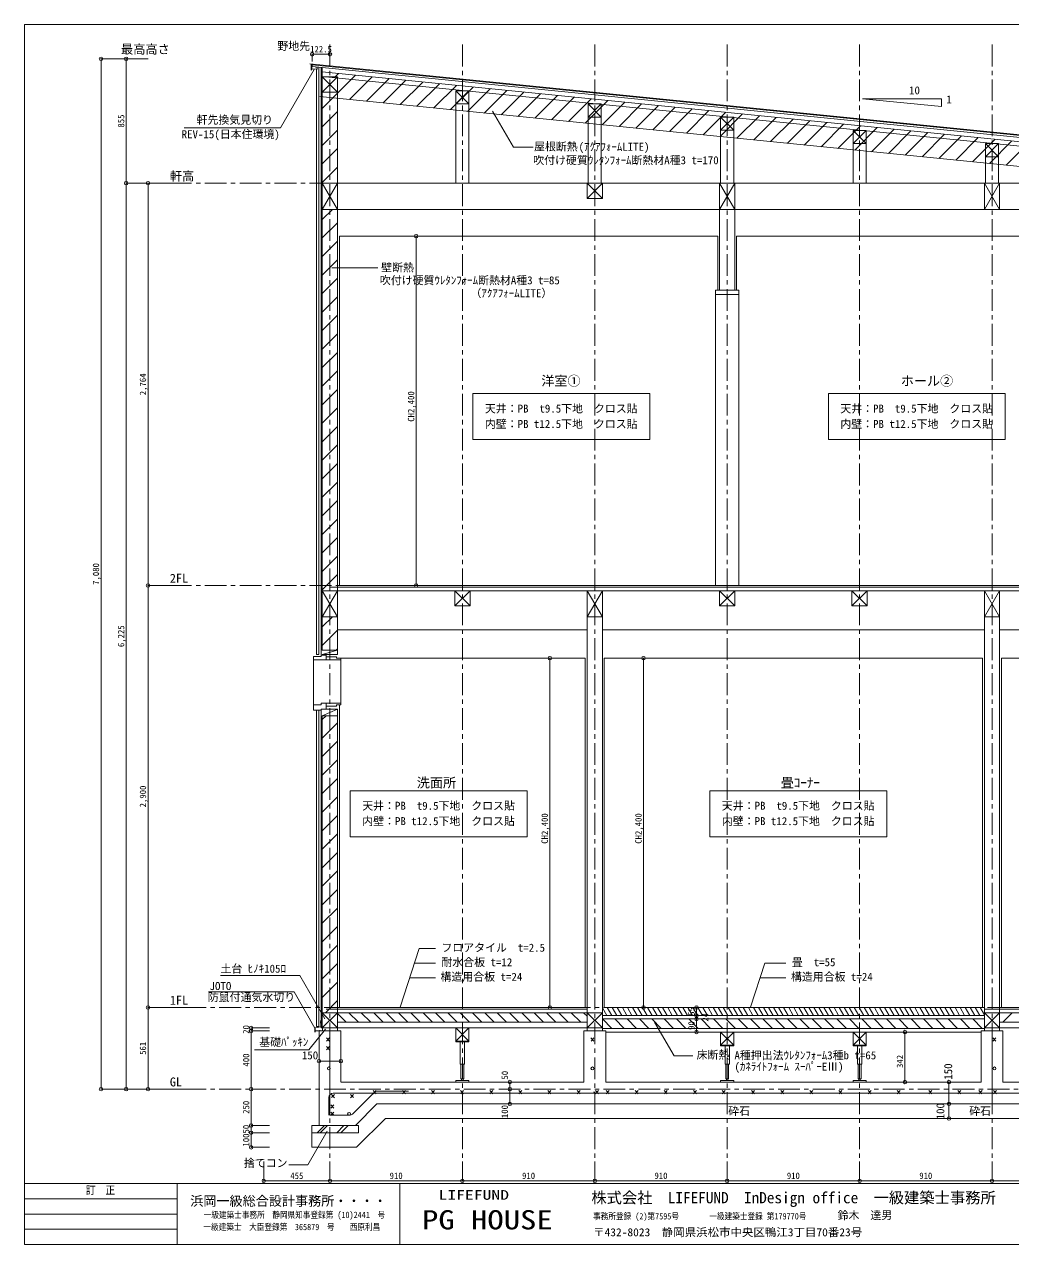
# Model space of a CAD drawing. Units: millimetres at full size, sheet at 1:30. Extents: x -5964 to 8248, y -4194 to 2001238.
# Drawn here: x -5964 to 834, y -4194 to 4191 of the extents above; entities that cross this region are included whole.
import ezdxf
from ezdxf.enums import TextEntityAlignment as Align

# ---------------------------------------------------------------- set-up
doc = ezdxf.new("R2010")
doc.units = ezdxf.units.MM
doc.header["$LTSCALE"] = 30
doc.header["$PDMODE"] = 32
doc.header["$PDSIZE"] = 24
doc.linetypes.add('CHAIN1', pattern=[8, 5, -1, 1, -1])
doc.linetypes.add('LONG_DASHED1', pattern=[7, 6, -1])
for name, color, linetype, lineweight in [('5-1_通り芯・通り番号', 1, 'Continuous', 9), ('5-2_梁・土台断面【黄', 3, 'Continuous', 20), ('5-3_仕上線【黄】', 4, 'Continuous', 5), ('5-4_下地【水色】', 4, 'Continuous', 5), ('5-5_サッシ・室内建具', 4, 'Continuous', 5), ('5-A_文字', 7, 'Continuous', 13), ('5-F_寸法', 7, 'Continuous', 13), ('F-F_図面枠（共通）', 7, 'Continuous', 13)]:
    doc.layers.add(name, color=color, linetype=linetype, lineweight=lineweight)
doc.layers.add('F-A', color=7, linetype='Continuous')
doc.styles.add('ＭＳ ゴシック', font='')
doc.styles.get('ＭＳ ゴシック').set_extended_font_data('MS Gothic')

msp = doc.modelspace()

# ---------------------------------------------------------------- linework, layer by layer
at = {"layer": '5-1_通り芯・通り番号', "linetype": 'CHAIN1'}
for p, q in [((-3863.99, 4052.31), (-3863.99, -3623.1)), ((-2953.99, 4052.31), (-2953.99, -3623.1)), ((-2043.99, 4052.31), (-2043.99, -3623.1)), ((-1133.99, 4052.31), (-1133.99, -3623.1)), ((-223.99, 4052.31), (-223.99, -3623.1)), ((686.01, 4052.31), (686.01, -3623.1)), ((-4964.42, 3099.21), (5289.04, 3099.21)), ((-4964.42, 335.21), (4575.28, 335.21)), ((-4864.42, -2564.79), (4575.28, -2564.79)), ((-4864.42, -3125.79), (5695.58, -3125.79))]:
    msp.add_line(p, q, dxfattribs=at)
at = {"layer": '5-1_通り芯・通り番号'}
for p, q in [((-3925.49, -139.79), (-3925.49, 3894.91)), ((-3916.49, -109.79), (-3916.49, 3894.01)), ((-3844.52, 3685.81), (-3689.21, 3841.13)), ((-3827.41, 3830.21), (-3804.91, 3852.7)), ((-3728.81, 3674.24), (-3573.5, 3829.56)), ((-3613.1, 3662.67), (-3457.79, 3817.99)), ((-3497.4, 3651.1), (-3342.08, 3806.42)), ((-3381.69, 3639.53), (-3226.37, 3794.84)), ((-3265.98, 3627.96), (-3110.66, 3783.27)), ((2453.51, 3056.01), (-3933.41, 3694.7)), ((-3811.49, 3725.21), (-3811.49, 3099.21)), ((-3150.27, 3616.39), (-2994.95, 3771.7)), ((-3034.56, 3604.82), (-2879.25, 3760.13)), ((-2918.85, 3593.24), (-2763.54, 3748.56)), ((-2803.15, 3581.67), (-2647.83, 3736.99)), ((-2687.44, 3570.1), (-2532.12, 3725.42)), ((-2571.73, 3558.53), (-2416.41, 3713.85)), ((-2456.02, 3546.96), (-2300.7, 3702.28)), ((-2340.31, 3535.39), (-2185, 3690.71)), ((-3916.49, 3613.84), (-3844.52, 3685.81)), ((-2998.99, 3645.21), (-2998.99, 3099.21)), ((-2908.99, 3645.21), (-2908.99, 3099.21)), ((-2224.6, 3523.82), (-2069.29, 3679.14)), ((-2108.9, 3512.25), (-1953.58, 3667.57)), ((-1993.19, 3500.68), (-1837.87, 3655.99)), ((-1877.48, 3489.11), (-1722.16, 3644.42)), ((-1761.77, 3477.54), (-1606.45, 3632.85)), ((-1646.06, 3465.97), (-1490.75, 3621.28)), ((-1530.35, 3454.39), (-1375.04, 3609.71)), ((-3916.49, 3486.56), (-3811.49, 3591.56)), ((-2088.99, 3554.21), (-2088.99, 3099.21)), ((-1998.99, 3554.21), (-1998.99, 3099.21)), ((-1414.65, 3442.82), (-1259.33, 3598.14)), ((-1298.94, 3431.25), (-1143.62, 3586.57)), ((-1183.23, 3419.68), (-1027.91, 3575)), ((-1067.52, 3408.11), (-912.2, 3563.43)), ((-951.81, 3396.54), (-796.5, 3551.86)), ((-836.1, 3384.97), (-680.79, 3540.29)), ((-720.4, 3373.4), (-565.08, 3528.72)), ((-3916.49, 3359.28), (-3811.49, 3464.28)), ((-1178.99, 3463.21), (-1178.99, 3099.21)), ((-1088.99, 3463.21), (-1088.99, 3099.21)), ((-604.69, 3361.83), (-449.37, 3517.14)), ((-488.98, 3350.26), (-333.66, 3505.57)), ((-373.27, 3338.69), (-217.95, 3494)), ((-257.56, 3327.12), (-102.25, 3482.43)), ((-141.85, 3315.54), (13.46, 3470.86)), ((-26.14, 3303.97), (129.17, 3459.29)), ((89.56, 3292.4), (244.88, 3447.72)), ((-268.99, 3372.21), (-268.99, 3099.21)), ((-178.99, 3372.21), (-178.99, 3099.21)), ((205.27, 3280.83), (360.59, 3436.15)), ((320.98, 3269.26), (476.3, 3424.58)), ((436.69, 3257.69), (592, 3413.01)), ((552.4, 3246.12), (707.71, 3401.44)), ((668.11, 3234.55), (823.42, 3389.87)), ((783.81, 3222.98), (939.13, 3378.29)), ((-3916.49, 3232), (-3811.49, 3337)), ((641.01, 3281.21), (641.01, 3099.21)), ((731.01, 3281.21), (731.01, 3099.21)), ((-3916.49, 3104.72), (-3811.49, 3209.72)), ((-3811.49, 3099.21), (3363.51, 3099.21)), ((-3916.49, 2850.17), (-3847.45, 2919.21)), ((-3811.49, 2919.21), (2453.51, 2919.21)), ((-1186.49, 2919.21), (-1186.49, 2365.21)), ((-1081.49, 2919.21), (-1081.49, 2365.21)), ((-3916.49, 2722.89), (-3811.49, 2827.89)), ((-3916.49, 2595.61), (-3811.49, 2700.61)), ((-3916.49, 2468.33), (-3811.49, 2573.33)), ((-3916.49, 2341.05), (-3811.49, 2446.05)), ((-3916.49, 2213.77), (-3811.49, 2318.77)), ((-1213.99, 2335.21), (-1213.99, 335.21)), ((-1053.99, 2335.21), (-1053.99, 335.21)), ((-3916.49, 2086.49), (-3811.49, 2191.49)), ((-3916.49, 1959.21), (-3811.49, 2064.21)), ((-3916.49, 1831.93), (-3811.49, 1936.93)), ((-3916.49, 1704.65), (-3811.49, 1809.65)), ((-3916.49, 1577.37), (-3811.49, 1682.37)), ((-3916.49, 1450.09), (-3811.49, 1555.09)), ((-3916.49, 1322.81), (-3811.49, 1427.81)), ((-3916.49, 1195.54), (-3811.49, 1300.54)), ((-3916.49, 1068.26), (-3811.49, 1173.26)), ((-3916.49, 940.98), (-3811.49, 1045.98)), ((-3916.49, 813.7), (-3811.49, 918.7)), ((-3916.49, 686.42), (-3811.49, 791.42)), ((-3916.49, 559.14), (-3811.49, 664.14)), ((-3916.49, 431.86), (-3811.49, 536.86)), ((-3916.49, 304.58), (-3811.49, 409.58)), ((-3811.49, 299.21), (3363.51, 299.21)), ((-3916.49, 50.02), (-3847.31, 119.21)), ((-3916.49, -77.26), (-3811.49, 27.74)), ((-3811.49, 29.21), (-2096.49, 29.21)), ((-1991.49, 29.21), (633.51, 29.21)), ((738.51, 29.21), (3363.51, 29.21)), ((-3821.75, -109.79), (-3811.49, -99.54)), ((-3925.49, -2705.79), (-3925.49, -514.79)), ((-3916.49, -2600.79), (-3916.49, -559.79)), ((-3916.49, -586.37), (-3889.91, -559.79)), ((-3916.49, -713.65), (-3811.49, -608.65)), ((-3916.49, -840.93), (-3811.49, -735.93)), ((-3916.49, -968.21), (-3811.49, -863.21)), ((-3916.49, -1095.49), (-3811.49, -990.49)), ((-3916.49, -1222.77), (-3811.49, -1117.77)), ((-3916.49, -1350.05), (-3811.49, -1245.05)), ((-3916.49, -1477.33), (-3811.49, -1372.33)), ((-3916.49, -1604.61), (-3811.49, -1499.61)), ((-3916.49, -1731.89), (-3811.49, -1626.89)), ((-3916.49, -1859.17), (-3811.49, -1754.17)), ((-3916.49, -1986.45), (-3811.49, -1881.45)), ((-3916.49, -2113.72), (-3811.49, -2008.72)), ((-3916.49, -2241), (-3811.49, -2136)), ((-3916.49, -2368.28), (-3811.49, -2263.28)), ((-3916.49, -2495.56), (-3811.49, -2390.56)), ((-3894.44, -2600.79), (-3811.49, -2517.84))]:
    msp.add_line(p, q, dxfattribs=at)
at = {"layer": '5-1_通り芯・通り番号', "color": 4, "lineweight": 5}
for p, q in [((-3916.01, -2725.79), (-3916.01, -2705.79)), ((-3811.49, -2705.79), (-3811.49, -2725.79)), ((-2096.49, -2725.79), (-2096.49, -2705.79)), ((-1991.49, -2705.79), (-1991.49, -2725.79)), ((633.51, -2705.79), (633.51, -2725.79)), ((738.51, -2725.79), (738.51, -2705.79)), ((-2998.99, -2795.79), (-2998.99, -2800.08)), ((-2998.99, -2800.08), (-2908.99, -2800.08)), ((-2968.99, -2800.08), (-2968.99, -2955.08)), ((-2941.14, -2800.08), (-2966.85, -2800.08)), ((-2938.99, -2955.08), (-2938.99, -2800.08)), ((-2908.99, -2795.79), (-2908.99, -2800.08)), ((-1178.99, -2823.79), (-1178.99, -2828.08)), ((-1088.99, -2828.08), (-1178.99, -2828.08)), ((-1148.99, -2955.08), (-1148.99, -2828.08)), ((-1146.85, -2828.08), (-1121.14, -2828.08)), ((-1118.99, -2828.08), (-1118.99, -2955.08)), ((-1088.99, -2823.79), (-1088.99, -2828.08)), ((-268.99, -2823.79), (-268.99, -2828.08)), ((-178.99, -2828.08), (-268.99, -2828.08)), ((-238.99, -2955.08), (-238.99, -2828.08)), ((-236.85, -2828.08), (-211.14, -2828.08)), ((-208.99, -2828.08), (-208.99, -2955.08)), ((-178.99, -2823.79), (-178.99, -2828.08)), ((-2968.99, -2955.08), (-2938.99, -2955.08)), ((-2943.99, -2955.08), (-2963.99, -2955.08)), ((-2963.99, -2955.08), (-2963.99, -3055.08)), ((-2943.99, -3055.08), (-2943.99, -2955.08)), ((-1118.99, -2955.08), (-1148.99, -2955.08)), ((-1143.99, -2955.08), (-1123.99, -2955.08)), ((-1143.99, -3055.08), (-1143.99, -2955.08)), ((-1123.99, -2955.08), (-1123.99, -3055.08)), ((-208.99, -2955.08), (-238.99, -2955.08)), ((-233.99, -2955.08), (-213.99, -2955.08)), ((-233.99, -3055.08), (-233.99, -2955.08)), ((-213.99, -2955.08), (-213.99, -3055.08)), ((-2963.99, -3055.08), (-2943.99, -3055.08)), ((-2948.99, -3055.08), (-2958.99, -3055.08)), ((-2958.99, -3055.08), (-2958.99, -3067.54)), ((-1123.99, -3055.08), (-1143.99, -3055.08)), ((-1138.99, -3055.08), (-1128.99, -3055.08)), ((-1128.99, -3055.08), (-1128.99, -3067.54)), ((-213.99, -3055.08), (-233.99, -3055.08)), ((-228.99, -3055.08), (-218.99, -3055.08)), ((-218.99, -3055.08), (-218.99, -3067.54))]:
    msp.add_line(p, q, dxfattribs=at)
at = {"layer": '5-1_通り芯・通り番号'}
msp.add_lwpolyline([(2551.01, 3189.21), (2551.01, 3217.11), (-3916.49, 3863.86)], dxfattribs=at)
at = {"layer": '5-1_通り芯・通り番号', "color": 4, "lineweight": 5}
for points in [[(-2908.99, -3077.54), (-2908.99, -3067.54), (-2998.99, -3067.54), (-2998.99, -3077.54)], [(-2958.99, -3067.54), (-2948.99, -3067.54), (-2948.99, -3055.08)], [(-1178.99, -3077.54), (-1178.99, -3067.54), (-1088.99, -3067.54), (-1088.99, -3077.54)], [(-1128.99, -3067.54), (-1138.99, -3067.54), (-1138.99, -3055.08)], [(-268.99, -3077.54), (-268.99, -3067.54), (-178.99, -3067.54), (-178.99, -3077.54)], [(-218.99, -3067.54), (-228.99, -3067.54), (-228.99, -3055.08)]]:
    msp.add_lwpolyline(points, dxfattribs=at)
at = {"layer": '5-2_梁・土台断面【黄'}
for p, q in [((4008.09, 3118.63), (-4001.72, 3919.61)), ((-3916.49, 3725.21), (-3811.49, 3830.21)), ((-3916.49, 3830.21), (-3811.49, 3725.21)), ((-2908.99, 3645.21), (-2998.99, 3735.21)), ((-2908.99, 3735.21), (-2998.99, 3645.21)), ((-2908.99, 3735.21), (-2908.99, 3645.21)), ((-2908.99, 3645.21), (-2998.99, 3645.21)), ((-1998.99, 3554.21), (-2088.99, 3644.21)), ((-1998.99, 3644.21), (-2088.99, 3554.21)), ((-1998.99, 3644.21), (-1998.99, 3554.21)), ((-1998.99, 3554.21), (-2088.99, 3554.21)), ((-1088.99, 3463.21), (-1178.99, 3553.21)), ((-1088.99, 3553.21), (-1178.99, 3463.21)), ((-1088.99, 3553.21), (-1088.99, 3463.21)), ((-1088.99, 3463.21), (-1178.99, 3463.21)), ((-178.99, 3372.21), (-268.99, 3462.21)), ((-178.99, 3462.21), (-268.99, 3372.21)), ((-178.99, 3462.21), (-178.99, 3372.21)), ((-178.99, 3372.21), (-268.99, 3372.21)), ((731.01, 3281.21), (641.01, 3371.21)), ((731.01, 3371.21), (641.01, 3281.21)), ((731.01, 3371.21), (731.01, 3281.21)), ((731.01, 3281.21), (641.01, 3281.21)), ((-3916.49, 3099.21), (-3916.49, 2919.21)), ((-3916.49, 2919.21), (-3811.49, 3099.21)), ((-3811.49, 3099.21), (-3811.49, 2919.21)), ((-2096.49, 2994.21), (-1991.49, 3099.21)), ((-2096.49, 3099.21), (-1991.49, 2994.21)), ((-1186.49, 3099.21), (-1186.49, 2919.21)), ((-1186.49, 2919.21), (-1081.49, 3099.21)), ((-1081.49, 3099.21), (-1081.49, 2919.21)), ((633.51, 3099.21), (633.51, 2919.21)), ((633.51, 2919.21), (738.51, 3099.21)), ((738.51, 3099.21), (738.51, 2919.21)), ((-3811.49, 2919.21), (-3916.49, 2919.21)), ((-3916.49, 2919.21), (-3811.49, 2919.21)), ((-1081.49, 2919.21), (-1186.49, 2919.21)), ((-1186.49, 2919.21), (-1081.49, 2919.21)), ((738.51, 2919.21), (633.51, 2919.21)), ((633.51, 2919.21), (738.51, 2919.21)), ((-3798.99, 2735.21), (-1198.99, 2735.21)), ((-3798.99, 335.21), (-3798.99, 2735.21)), ((-1198.99, 2735.21), (-1198.99, 2365.21)), ((-1068.99, 2735.21), (-1068.99, 2365.21)), ((-1068.99, 2735.21), (2441.01, 2735.21)), ((-1213.99, 2365.21), (-1213.99, 2335.21)), ((-1213.99, 2365.21), (-1053.99, 2365.21)), ((-1053.99, 2365.21), (-1053.99, 2335.21)), ((-1213.99, 2335.21), (-1053.99, 2335.21)), ((-3916.49, 119.21), (-3811.49, 299.21)), ((-3811.49, 299.21), (-3811.49, 119.21)), ((2441.01, 335.21), (-3798.99, 335.21)), ((-3006.49, 194.21), (-2901.49, 299.21)), ((-3006.49, 299.21), (-2901.49, 194.21)), ((-2096.49, 119.21), (-1991.49, 299.21)), ((-1991.49, 299.21), (-1991.49, 119.21)), ((-1186.49, 194.21), (-1081.49, 299.21)), ((-1186.49, 299.21), (-1081.49, 194.21)), ((-276.49, 194.21), (-171.49, 299.21)), ((-276.49, 299.21), (-171.49, 194.21)), ((633.51, 119.21), (738.51, 299.21)), ((738.51, 299.21), (738.51, 119.21)), ((-3811.49, 119.21), (-3916.49, 119.21)), ((-1991.49, 119.21), (-2096.49, 119.21)), ((738.51, 119.21), (633.51, 119.21)), ((-3916.49, -2600.79), (-3811.49, -2600.79)), ((-3916.49, -2705.79), (-3811.49, -2600.79)), ((-3916.49, -2600.79), (-3811.49, -2705.79)), ((-3916.49, -2705.79), (-3916.49, -2600.79)), ((-3811.49, -2600.79), (-3811.49, -2705.79)), ((-1991.49, -2600.79), (-2096.49, -2600.79)), ((-1991.49, -2705.79), (-2096.49, -2600.79)), ((-1991.49, -2600.79), (-2096.49, -2705.79)), ((-2096.49, -2705.79), (-2096.49, -2600.79)), ((-1991.49, -2600.79), (-1991.49, -2705.79)), ((633.51, -2600.79), (738.51, -2600.79)), ((633.51, -2705.79), (738.51, -2600.79)), ((633.51, -2600.79), (738.51, -2705.79)), ((633.51, -2600.79), (633.51, -2705.79)), ((738.51, -2705.79), (738.51, -2600.79)), ((-3811.49, -2705.79), (-3916.49, -2705.79)), ((-2908.99, -2705.79), (-2998.99, -2705.79)), ((-2908.99, -2795.79), (-2998.99, -2705.79)), ((-2908.99, -2705.79), (-2998.99, -2795.79)), ((-2998.99, -2795.79), (-2998.99, -2705.79)), ((-2908.99, -2795.79), (-2908.99, -2705.79)), ((-1991.49, -2705.79), (-2096.49, -2705.79)), ((-1178.99, -2733.79), (-1088.99, -2733.79)), ((-1178.99, -2823.79), (-1088.99, -2733.79)), ((-1178.99, -2733.79), (-1088.99, -2823.79)), ((-1178.99, -2823.79), (-1178.99, -2733.79)), ((-1088.99, -2823.79), (-1088.99, -2733.79)), ((-268.99, -2733.79), (-178.99, -2733.79)), ((-268.99, -2823.79), (-178.99, -2733.79)), ((-268.99, -2733.79), (-178.99, -2823.79)), ((-268.99, -2823.79), (-268.99, -2733.79)), ((-178.99, -2823.79), (-178.99, -2733.79)), ((633.51, -2705.79), (738.51, -2705.79)), ((-2908.99, -2795.79), (-2998.99, -2795.79)), ((-1178.99, -2823.79), (-1088.99, -2823.79)), ((-268.99, -2823.79), (-178.99, -2823.79))]:
    msp.add_line(p, q, dxfattribs=at)
for points in [[(-3916.49, 3830.21), (-3811.49, 3830.21), (-3811.49, 3725.21), (-3916.49, 3725.21)], [(-2096.49, 3099.21), (-1991.49, 3099.21), (-1991.49, 2994.21), (-2096.49, 2994.21)], [(-3006.49, 299.21), (-2901.49, 299.21), (-2901.49, 194.21), (-3006.49, 194.21)], [(-1186.49, 299.21), (-1081.49, 299.21), (-1081.49, 194.21), (-1186.49, 194.21)], [(-276.49, 299.21), (-171.49, 299.21), (-171.49, 194.21), (-276.49, 194.21)]]:
    msp.add_lwpolyline(points, close=True, dxfattribs=at)
for points in [[(-2998.99, 3645.21), (-2998.99, 3735.21), (-2908.99, 3735.21)], [(-2088.99, 3554.21), (-2088.99, 3644.21), (-1998.99, 3644.21)], [(-1178.99, 3463.21), (-1178.99, 3553.21), (-1088.99, 3553.21)], [(-268.99, 3372.21), (-268.99, 3462.21), (-178.99, 3462.21)], [(641.01, 3281.21), (641.01, 3371.21), (731.01, 3371.21)], [(-3811.49, 3099.21), (-3916.49, 3099.21), (-3811.49, 2919.21)], [(-1081.49, 3099.21), (-1186.49, 3099.21), (-1081.49, 2919.21)], [(738.51, 3099.21), (633.51, 3099.21), (738.51, 2919.21)], [(-3811.49, 299.21), (-3916.49, 299.21), (-3811.49, 119.21)], [(-3916.49, 299.21), (-3916.49, 119.21), (-3811.49, 119.21)], [(-1991.49, 299.21), (-2096.49, 299.21), (-1991.49, 119.21)], [(-2096.49, 299.21), (-2096.49, 119.21), (-1991.49, 119.21)], [(738.51, 299.21), (633.51, 299.21), (738.51, 119.21)], [(633.51, 299.21), (633.51, 119.21), (738.51, 119.21)]]:
    msp.add_lwpolyline(points, dxfattribs=at)
at = {"layer": '5-3_仕上線【黄】'}
for p, q in [((-3992.04, 3918.65), (-3992.04, 3877.06)), ((-3992.04, 3877.06), (-3988.42, 3881.69)), ((-3986.49, 3913.07), (-3986.49, 3901.01)), ((4003.51, 3114.07), (-3986.49, 3913.07)), ((-3940.49, -139.79), (-3940.49, 3896.41)), ((338.73, 3625.39), (-202.89, 3679.55)), ((-3916.49, -109.79), (-3811.49, -109.79)), ((-3916.49, -139.79), (-3811.49, -109.79)), ((-3916.49, -139.79), (-3811.49, -139.79)), ((-3940.49, -2695.79), (-3940.49, -521.79)), ((-3811.49, -514.79), (-3916.49, -559.79)), ((-3916.49, -559.79), (-3811.49, -559.79)), ((-3889.49, -514.79), (-3811.49, -514.79)), ((-1991.49, -2567.67), (-1961.4, -2619.79)), ((-1958.51, -2564.79), (-1926.76, -2619.79)), ((-1923.87, -2564.79), (-1892.12, -2619.79)), ((-1889.23, -2564.79), (-1857.48, -2619.79)), ((-1854.59, -2564.79), (-1822.84, -2619.79)), ((-1819.95, -2564.79), (-1788.2, -2619.79)), ((-1785.31, -2564.79), (-1753.55, -2619.79)), ((-1750.67, -2564.79), (-1718.91, -2619.79)), ((-1716.03, -2564.79), (-1684.27, -2619.79)), ((-1681.39, -2564.79), (-1649.63, -2619.79)), ((-1646.74, -2564.79), (-1614.99, -2619.79)), ((-1612.1, -2564.79), (-1580.35, -2619.79)), ((-1577.46, -2564.79), (-1545.71, -2619.79)), ((-1542.82, -2564.79), (-1511.07, -2619.79)), ((-1508.18, -2564.79), (-1476.43, -2619.79)), ((-1473.54, -2564.79), (-1441.79, -2619.79)), ((-1438.9, -2564.79), (-1407.14, -2619.79)), ((-1404.26, -2564.79), (-1372.5, -2619.79)), ((-1369.62, -2564.79), (-1337.86, -2619.79)), ((-1334.98, -2564.79), (-1303.22, -2619.79)), ((-1300.33, -2564.79), (-1268.58, -2619.79)), ((-1265.69, -2564.79), (-1233.94, -2619.79)), ((-1231.05, -2564.79), (-1199.3, -2619.79)), ((-1196.41, -2564.79), (-1164.66, -2619.79)), ((-1161.77, -2564.79), (-1130.02, -2619.79)), ((-1127.13, -2564.79), (-1095.37, -2619.79)), ((-1092.49, -2564.79), (-1060.73, -2619.79)), ((-1057.85, -2564.79), (-1026.09, -2619.79)), ((-1023.21, -2564.79), (-991.45, -2619.79)), ((-988.57, -2564.79), (-956.81, -2619.79)), ((-953.92, -2564.79), (-922.17, -2619.79)), ((-919.28, -2564.79), (-887.53, -2619.79)), ((-884.64, -2564.79), (-852.89, -2619.79)), ((-850, -2564.79), (-818.25, -2619.79)), ((-815.36, -2564.79), (-783.61, -2619.79)), ((-780.72, -2564.79), (-748.96, -2619.79)), ((-746.08, -2564.79), (-714.32, -2619.79)), ((-711.44, -2564.79), (-679.68, -2619.79)), ((-676.8, -2564.79), (-645.04, -2619.79)), ((-642.16, -2564.79), (-610.4, -2619.79)), ((-607.51, -2564.79), (-575.76, -2619.79)), ((-572.87, -2564.79), (-541.12, -2619.79)), ((-538.23, -2564.79), (-506.48, -2619.79)), ((-503.59, -2564.79), (-471.84, -2619.79)), ((-468.95, -2564.79), (-437.2, -2619.79)), ((-434.31, -2564.79), (-402.55, -2619.79)), ((-399.67, -2564.79), (-367.91, -2619.79)), ((-365.03, -2564.79), (-333.27, -2619.79)), ((-330.39, -2564.79), (-298.63, -2619.79)), ((-295.74, -2564.79), (-263.99, -2619.79)), ((-261.1, -2564.79), (-229.35, -2619.79)), ((-226.46, -2564.79), (-194.71, -2619.79)), ((-191.82, -2564.79), (-160.07, -2619.79)), ((-157.18, -2564.79), (-125.43, -2619.79)), ((-122.54, -2564.79), (-90.79, -2619.79)), ((-87.9, -2564.79), (-56.14, -2619.79)), ((-53.26, -2564.79), (-21.5, -2619.79)), ((-18.62, -2564.79), (13.14, -2619.79)), ((16.02, -2564.79), (47.78, -2619.79)), ((50.67, -2564.79), (82.42, -2619.79)), ((85.31, -2564.79), (117.06, -2619.79)), ((119.95, -2564.79), (151.7, -2619.79)), ((154.59, -2564.79), (186.34, -2619.79)), ((189.23, -2564.79), (220.98, -2619.79)), ((223.87, -2564.79), (255.62, -2619.79)), ((258.51, -2564.79), (290.27, -2619.79)), ((293.15, -2564.79), (324.91, -2619.79)), ((327.79, -2564.79), (359.55, -2619.79)), ((362.43, -2564.79), (394.19, -2619.79)), ((397.08, -2564.79), (428.83, -2619.79)), ((431.72, -2564.79), (463.47, -2619.79)), ((466.36, -2564.79), (498.11, -2619.79)), ((501, -2564.79), (532.75, -2619.79)), ((535.64, -2564.79), (567.39, -2619.79)), ((570.28, -2564.79), (602.03, -2619.79)), ((604.92, -2564.79), (633.51, -2614.3)), ((-3927.24, -2652.14), (-3927.24, -2696.6)), ((-3926.89, -2652.14), (-3927.24, -2652.14)), ((-3926.89, -2652.14), (-3926.89, -2696.6)), ((-3967.49, -2727.42), (-3967.49, -2732.7)), ((-3967.14, -2727.42), (-3967.14, -2732.7)), ((-3966.89, -2706.02), (-3966.89, -2734.45)), ((-3966.54, -2706.02), (-3966.54, -2734.45)), ((-3966.53, -2726.42), (-3931.38, -2725.19)), ((-3966.52, -2726.77), (-3931.37, -2725.54)), ((-3966.1, -2705.04), (-3927.77, -2697.24)), ((-3927.7, -2697.58), (-3966.03, -2705.38)), ((-3940.49, -2695.79), (-3956.49, -2695.79)), ((-3936.67, -2724.23), (-3931.42, -2724.04)), ((-3936.67, -2724.23), (-3936.66, -2724.57)), ((-3936.66, -2724.57), (-3931.41, -2724.39))]:
    msp.add_line(p, q, dxfattribs=at)
at = {"layer": '5-3_仕上線【黄】', "color": 3, "lineweight": 20}
for p, q in [((-3956.49, -139.79), (-3956.49, 3882.93)), ((-3925.49, -125.79), (-3925.49, -152.79)), ((-3798.99, -164.79), (-2108.99, -164.79)), ((-2108.99, -2564.79), (-2108.99, -164.79)), ((621.01, -2564.79), (621.01, -164.79)), ((-3798.99, -2564.79), (-3798.99, -484.79)), ((-3956.49, -2695.79), (-3956.49, -521.79)), ((-3925.49, -534.79), (-3925.49, -514.79)), ((-2108.99, -2564.79), (-3798.99, -2564.79)), ((633.51, -2564.79), (-1978.99, -2564.79)), ((146.03, -2564.79), (621.01, -2564.79)), ((751.01, -2564.79), (1678.51, -2564.79)), ((-3938.99, -2725.79), (-3788.99, -2725.79)), ((-3938.99, -2725.79), (-3938.99, -3375.79)), ((-3788.99, -2725.79), (-3788.99, -3075.79)), ((-1968.99, -2725.79), (-2118.99, -2725.79)), ((-2118.99, -2725.79), (-2118.99, -3077.54)), ((-1968.99, -2725.79), (-1968.99, -3077.54)), ((611.01, -2725.79), (611.01, -3077.54)), ((-2118.99, -3077.54), (-3788.99, -3077.54)), ((611.01, -3077.54), (-1968.99, -3077.54)), ((761.01, -3077.54), (1521.01, -3077.54)), ((-3688.99, -3375.79), (-3540.74, -3227.54)), ((-3938.99, -3375.79), (-3688.99, -3375.79))]:
    msp.add_line(p, q, dxfattribs=at)
at = {"layer": '5-3_仕上線【黄】', "color": 7, "lineweight": 13}
for p, q in [((-3889.49, -144.79), (-3925.49, -144.79)), ((-3889.49, -144.79), (-3889.49, -174.79)), ((-3789.49, -164.79), (-3789.49, -174.79)), ((-3889.49, -174.79), (-3977.49, -174.79)), ((-3889.49, -174.79), (-3789.49, -174.79)), ((-3977.49, -521.79), (-3977.49, -484.79)), ((-3925.49, -484.79), (-3977.49, -484.79)), ((-3889.49, -474.79), (-3925.49, -474.79)), ((-3925.49, -484.79), (-3925.49, -474.79)), ((-3889.49, -514.79), (-3889.49, -474.79)), ((-3889.49, -474.79), (-3789.49, -474.79)), ((-3789.49, -484.79), (-3789.49, -474.79)), ((-3925.49, -521.79), (-3977.49, -521.79)), ((-3889.49, -514.79), (-3925.49, -514.79)), ((-3681.23, -3525.79), (-3482.98, -3327.54)), ((3034.99, -3327.54), (-3482.98, -3327.54)), ((-3988.99, -3375.79), (-3988.99, -3525.79)), ((-3988.99, -3375.79), (-3938.99, -3375.79)), ((-3988.99, -3425.79), (-3668.9, -3425.79)), ((-3688.99, -3375.79), (-3668.9, -3375.79)), ((-3668.9, -3375.79), (-3668.9, -3425.79)), ((-3988.99, -3525.79), (-3681.23, -3525.79))]:
    msp.add_line(p, q, dxfattribs=at)
at = {"layer": '5-3_仕上線【黄】', "linetype": 'LONG_DASHED1'}
for p, q in [((-3927.94, -2662.14), (-3927.94, -2672.14)), ((-3968.64, -2732.45), (-3969.64, -2732.45)), ((-3967.89, -2706.02), (-3967.89, -2734.2))]:
    msp.add_line(p, q, dxfattribs=at)
at = {"layer": '5-3_仕上線【黄】'}
msp.add_lwpolyline([(-3965.81, 3912.27), (-3987.98, 3914.14), (-3988.95, 3885.97), (-3952.05, 3882.51), (-3951.08, 3896.45), (-3962.72, 3897.54)], dxfattribs=at)
at = {"layer": '5-3_仕上線【黄】', "color": 7, "lineweight": 13}
for points in [[(-3925.49, -152.79), (-3977.49, -152.79), (-3977.49, -174.79)], [(-3889.49, -154.79), (-3819.49, -154.79), (-3819.49, -164.79), (-3789.49, -164.79)], [(-3889.49, -494.79), (-3819.49, -494.79), (-3819.49, -484.79), (-3789.49, -484.79)]]:
    msp.add_lwpolyline(points, dxfattribs=at)
at = {"layer": '5-3_仕上線【黄】', "color": 3, "lineweight": 20}
for points in [[(-1978.99, -2564.79), (-1978.99, -164.79), (621.01, -164.79)], [(751.01, -2564.79), (751.01, -164.79), (2441.01, -164.79)], [(611.01, -2725.79), (761.01, -2725.79), (761.01, -3077.54)], [(3241.01, -3375.79), (3092.76, -3227.54), (-3540.74, -3227.54)]]:
    msp.add_lwpolyline(points, dxfattribs=at)
at = {"layer": '5-3_仕上線【黄】'}
for centre, radius, start, end in [((-3967.89, -2732.7), 0.75, 180, 0), ((-3967.89, -2732.7), 0.4, 180, 0), ((-3966.49, -2727.42), 1, 91.99998, 180), ((-3966.49, -2727.42), 0.65, 91.99998, 180), ((-3965.89, -2706.02), 1, 101.9977, 179.99998), ((-3965.89, -2706.02), 0.65, 102.11734, 179.99998), ((-3931.39, -2724.79), 0.75, 271.99998, 91.99998), ((-3931.39, -2724.79), 0.4, 271.99998, 91.99998), ((-3927.89, -2696.6), 0.65, 281.49998, 0), ((-3927.89, -2696.6), 1, 281.5, 0)]:
    msp.add_arc(centre, radius, start, end, dxfattribs=at)
at = {"layer": '5-4_下地【水色】'}
for p, q in [((4003.51, 3102.01), (-3986.49, 3901.01)), ((3923.51, 3049.71), (-3916.49, 3833.71)), ((-3811.49, -139.79), (-3811.49, 3099.21)), ((-3863.99, 323.21), (3354.51, 323.21)), ((-2096.49, -2600.79), (-2096.49, 119.21)), ((-1991.49, -2598.06), (-1991.49, 119.21)), ((633.51, -2600.79), (633.51, 119.21)), ((738.51, -2601.93), (738.51, 119.21)), ((-3811.49, -2600.79), (-3811.49, -514.79)), ((-2096.49, -2576.79), (-3889.49, -2576.79)), ((-1991.49, -2600.79), (-1991.49, -2598.06)), ((633.51, -2576.79), (1648.51, -2576.79)), ((-2096.49, -2600.79), (-3889.49, -2600.79)), ((-3753.07, -2665.79), (-3811.49, -2607.37)), ((-2096.49, -2665.79), (-3811.49, -2665.79)), ((-3668.22, -2665.79), (-3733.22, -2600.79)), ((-3583.36, -2665.79), (-3648.36, -2600.79)), ((-3498.51, -2665.79), (-3563.51, -2600.79)), ((-3413.66, -2665.79), (-3478.66, -2600.79)), ((-3328.81, -2665.79), (-3393.81, -2600.79)), ((-3243.95, -2665.79), (-3308.95, -2600.79)), ((-3159.1, -2665.79), (-3224.1, -2600.79)), ((-3074.25, -2665.79), (-3139.25, -2600.79)), ((-2989.39, -2665.79), (-3054.39, -2600.79)), ((-2904.54, -2665.79), (-2969.54, -2600.79)), ((-2819.69, -2665.79), (-2884.69, -2600.79)), ((-2734.84, -2665.79), (-2799.84, -2600.79)), ((-2649.98, -2665.79), (-2714.98, -2600.79)), ((-2565.13, -2665.79), (-2630.13, -2600.79)), ((-2480.28, -2665.79), (-2545.28, -2600.79)), ((-2395.42, -2665.79), (-2460.42, -2600.79)), ((-2310.57, -2665.79), (-2375.57, -2600.79)), ((-2225.72, -2665.79), (-2290.72, -2600.79)), ((-2140.87, -2665.79), (-2205.87, -2600.79)), ((-2096.49, -2625.31), (-2121.01, -2600.79)), ((-2096.49, -2601.93), (-2097.63, -2600.79)), ((633.51, -2619.79), (-1991.49, -2619.79)), ((633.51, -2643.79), (-1991.49, -2643.79)), ((-1926.49, -2708.79), (-1991.49, -2643.79)), ((-1841.64, -2708.79), (-1906.64, -2643.79)), ((-1756.79, -2708.79), (-1821.79, -2643.79)), ((-1671.93, -2708.79), (-1736.93, -2643.79)), ((-1587.08, -2708.79), (-1652.08, -2643.79)), ((-1502.23, -2708.79), (-1567.23, -2643.79)), ((-1417.38, -2708.79), (-1482.38, -2643.79)), ((-1332.52, -2708.79), (-1397.52, -2643.79)), ((-1247.67, -2708.79), (-1312.67, -2643.79)), ((-1162.82, -2708.79), (-1227.82, -2643.79)), ((-1077.96, -2708.79), (-1142.96, -2643.79)), ((-993.11, -2708.79), (-1058.11, -2643.79)), ((-908.26, -2708.79), (-973.26, -2643.79)), ((-823.41, -2708.79), (-888.41, -2643.79)), ((-738.55, -2708.79), (-803.55, -2643.79)), ((-653.7, -2708.79), (-718.7, -2643.79)), ((-568.85, -2708.79), (-633.85, -2643.79)), ((-484, -2708.79), (-549, -2643.79)), ((-399.14, -2708.79), (-464.14, -2643.79)), ((-314.29, -2708.79), (-379.29, -2643.79)), ((-229.44, -2708.79), (-294.44, -2643.79)), ((-144.58, -2708.79), (-209.58, -2643.79)), ((-59.73, -2708.79), (-124.73, -2643.79)), ((25.12, -2708.79), (-39.88, -2643.79)), ((109.97, -2708.79), (44.97, -2643.79)), ((194.83, -2708.79), (129.83, -2643.79)), ((279.68, -2708.79), (214.68, -2643.79)), ((364.53, -2708.79), (299.53, -2643.79)), ((449.39, -2708.79), (384.39, -2643.79)), ((534.24, -2708.79), (469.24, -2643.79)), ((619.09, -2708.79), (554.09, -2643.79)), ((738.51, -2601.93), (739.65, -2600.79)), ((738.51, -2600.79), (1543.51, -2600.79)), ((738.51, -2665.79), (1543.51, -2665.79)), ((759.5, -2665.79), (824.5, -2600.79)), ((-3916.01, -2705.79), (-3925.01, -2705.79)), ((-2096.49, -2705.79), (-3811.49, -2705.79)), ((611.01, -2733.79), (-1968.99, -2733.79)), ((738.51, -2705.79), (1543.51, -2705.79)), ((-3867.4, -2774.48), (-3888.1, -2796.36)), ((-3888.1, -2774.48), (-3868.18, -2796.75)), ((-3867.4, -2834.03), (-3888.1, -2855.9)), ((-3888.1, -2834.03), (-3868.18, -2856.29)), ((-3863.99, -2775.79), (-3863.99, -3305.79)), ((-2070.66, -2774.48), (-2049.95, -2796.36)), ((-2049.95, -2774.48), (-2069.88, -2796.75)), ((686.01, -3146.24), (686.01, -2775.79)), ((712.67, -2774.48), (691.97, -2796.36)), ((691.97, -2774.48), (711.89, -2796.75)), ((-3871, -3183.65), (-3871, -3305.79)), ((-3831.95, -3162.64), (-3852.65, -3184.52)), ((-3852.65, -3162.64), (-3832.73, -3184.91)), ((3393.01, -3153.65), (-3841, -3153.65)), ((-3722.85, -3162.64), (-3702.15, -3184.52)), ((-3702.15, -3162.64), (-3722.07, -3184.91)), ((-3709.2, -3297.01), (-3560.26, -3148.06)), ((-3566.04, -3136.01), (-3545.33, -3157.88)), ((-3545.33, -3136.01), (-3565.26, -3158.27)), ((-3540.01, -3140.2), (-3324.32, -3140.2)), ((-3366.04, -3136.01), (-3345.33, -3157.88)), ((-3366.04, -3136.01), (-3345.33, -3157.88)), ((-3345.33, -3136.01), (-3365.26, -3158.27)), ((-3345.33, -3136.01), (-3365.26, -3158.27)), ((-3166.04, -3136.01), (-3145.33, -3157.88)), ((-3145.33, -3136.01), (-3165.26, -3158.27)), ((-2966.04, -3136.01), (-2945.33, -3157.88)), ((-2945.33, -3136.01), (-2965.26, -3158.27)), ((-2766.04, -3136.01), (-2745.33, -3157.88)), ((-2745.33, -3136.01), (-2765.26, -3158.27)), ((-2566.04, -3136.01), (-2545.33, -3157.88)), ((-2545.33, -3136.01), (-2565.26, -3158.27)), ((-2366.04, -3136.01), (-2345.33, -3157.88)), ((-2345.33, -3136.01), (-2365.26, -3158.27)), ((-2166.04, -3136.01), (-2145.33, -3157.88)), ((-2145.33, -3136.01), (-2165.26, -3158.27)), ((-2018.34, -3136.01), (-2039.05, -3157.88)), ((-2039.05, -3136.01), (-2019.12, -3158.27)), ((-1966.04, -3136.01), (-1945.33, -3157.88)), ((-1945.33, -3136.01), (-1965.26, -3158.27)), ((-1766.04, -3136.01), (-1745.33, -3157.88)), ((-1745.33, -3136.01), (-1765.26, -3158.27)), ((-1566.04, -3136.01), (-1545.33, -3157.88)), ((-1545.33, -3136.01), (-1565.26, -3158.27)), ((-1366.04, -3136.01), (-1345.33, -3157.88)), ((-1345.33, -3136.01), (-1365.26, -3158.27)), ((-1169.48, -3136.01), (-1148.77, -3157.88)), ((-1148.77, -3136.01), (-1168.69, -3158.27)), ((-966.04, -3136.01), (-945.33, -3157.88)), ((-945.33, -3136.01), (-965.26, -3158.27)), ((-766.04, -3136.01), (-745.33, -3157.88)), ((-745.33, -3136.01), (-765.26, -3158.27)), ((-566.04, -3136.01), (-545.33, -3157.88)), ((-545.33, -3136.01), (-565.26, -3158.27)), ((-366.04, -3136.01), (-345.33, -3157.88)), ((-345.33, -3136.01), (-365.26, -3158.27)), ((-166.04, -3136.01), (-145.33, -3157.88)), ((-145.33, -3136.01), (-165.26, -3158.27)), ((33.96, -3136.01), (54.67, -3157.88)), ((54.67, -3136.01), (34.74, -3158.27)), ((272.3, -3136.01), (251.6, -3157.88)), ((251.6, -3136.01), (271.52, -3158.27)), ((472.3, -3136.01), (451.6, -3157.88)), ((451.6, -3136.01), (471.52, -3158.27)), ((596.6, -3136.01), (616.52, -3158.27)), ((617.3, -3136.01), (596.6, -3157.88)), ((718.05, -3136.01), (697.35, -3157.88)), ((697.35, -3136.01), (717.27, -3158.27)), ((-3837.38, -3234.94), (-3858.09, -3256.81)), ((-3858.09, -3234.94), (-3838.16, -3257.2)), ((-3730.4, -3305.79), (-3863.99, -3305.79)), ((-3837.38, -3283.62), (-3858.09, -3305.5)), ((-3858.09, -3283.62), (-3838.16, -3305.89)), ((-3951.48, -3425.79), (-3901.48, -3375.79)), ((-3930.68, -3425.79), (-3880.68, -3375.79)), ((-3817.51, -3425.79), (-3767.51, -3375.79)), ((-3788.31, -3425.79), (-3738.31, -3375.79))]:
    msp.add_line(p, q, dxfattribs=at)
for centre in [(-3872.32, -2983.52), (-2060.53, -2983.52), (702.54, -2983.52), (-3732.84, -3296.3)]:
    msp.add_circle(centre, 9.63, dxfattribs=at)
for centre, radius, start, end in [((-3841, -3183.65), 30, 90, 180), ((-3540.01, -3170.2), 30, 90, 134.99994), ((-2053.99, -3143.71), 10, 270, 0), ((-2040.39, -3143.71), 10, 180, 270), ((696.01, -3143.71), 10, 180, 270), ((-3730.41, -3275.79), 30, 270.02446, 314.99994)]:
    msp.add_arc(centre, radius, start, end, dxfattribs=at)
at = {"layer": '5-5_サッシ・室内建具'}
for p, q in [((-3977.49, -174.79), (-3977.49, -484.79)), ((-3789.49, -174.79), (-3789.49, -474.79))]:
    msp.add_line(p, q, dxfattribs=at)
at = {"layer": '5-A_文字'}
for p, q in [((-202.89, 3679.55), (338.73, 3679.55)), ((338.73, 3679.55), (338.73, 3625.39)), ((-2746.27, 3594.77), (-2602.79, 3346.26)), ((-2602.79, 3346.26), (-2466.45, 3346.26)), ((-3534.27, 2517.47), (-3851.65, 2517.47)), ((-3956.49, -139.79), (-3940.49, -139.79)), ((-3251.58, -2160.45), (-3382.19, -2561.79)), ((-3138.65, -2160.45), (-3251.58, -2160.45)), ((-3138.65, -2260.45), (-3284.12, -2260.45)), ((-3138.65, -2360.45), (-3316.66, -2360.45)), ((-730.3, -2360.45), (-908.31, -2360.45)), ((-1632.9, -2665.68), (-1499.38, -2896.94)), ((-3895.63, -2713.75), (-4008.73, -2856.48)), ((-4008.73, -2856.48), (-4382.24, -2856.48)), ((-1499.38, -2896.94), (-1369.59, -2896.94)), ((-3883.07, -3413.94), (-4016.59, -3645.19)), ((-4016.59, -3645.19), (-4146.38, -3645.19))]:
    msp.add_line(p, q, dxfattribs=at)
at = {"layer": '5-A_文字', "color": 2, "lineweight": 5}
for p, q in [((-2881.46, 1653.8), (-1665.44, 1653.8)), ((-2881.46, 1338.15), (-2881.46, 1653.8)), ((-1665.44, 1653.8), (-1665.44, 1338.15)), ((-438.61, 1653.8), (777.42, 1653.8)), ((-438.61, 1338.15), (-438.61, 1653.8)), ((777.42, 1653.8), (777.42, 1338.15)), ((-1665.44, 1338.15), (-2881.46, 1338.15)), ((777.42, 1338.15), (-438.61, 1338.15)), ((-3724.32, -1075.47), (-2508.29, -1075.47)), ((-3724.32, -1391.12), (-3724.32, -1075.47)), ((-2508.29, -1075.47), (-2508.29, -1391.12)), ((-1252.89, -1075.47), (-36.87, -1075.47)), ((-1252.89, -1391.12), (-1252.89, -1075.47)), ((-36.87, -1075.47), (-36.87, -1391.12)), ((-2508.29, -1391.12), (-3724.32, -1391.12)), ((-36.87, -1391.12), (-1252.89, -1391.12))]:
    msp.add_line(p, q, dxfattribs=at)
at = {"layer": '5-A_文字'}
for points in [[(-3972.42, 3881.3), (-4204.67, 3479.02), (-4866.24, 3479.02)], [(-730.3, -2260.45), (-875.77, -2260.45), (-973.84, -2561.79)]]:
    msp.add_lwpolyline(points, dxfattribs=at)
at = {"layer": '5-F_寸法'}
for p, q in [((-5437.32, 3954.21), (-5437.32, -3125.79)), ((-5437.32, 3954.21), (-5264.42, 3954.21)), ((-5264.42, 3099.21), (-5264.42, 3954.21)), ((-5264.42, 3954.21), (-5114.42, 3954.21)), ((-3986.49, 3985.29), (-3863.99, 3985.29)), ((-3986.49, 3985.29), (-3986.49, 3934.82)), ((-3863.99, 3985.29), (-3863.99, 3934.82)), ((-5264.42, 3099.21), (-5264.42, -3125.79)), ((-5264.42, 3099.21), (-5114.42, 3099.21)), ((-5264.42, 3099.21), (-5114.42, 3099.21)), ((-5114.42, 3099.21), (-5114.42, 335.21)), ((-5114.42, 3099.21), (-4964.42, 3099.21)), ((-3271.5, 2735.21), (-3271.5, 335.21)), ((-5114.42, 335.21), (-5114.42, -2564.79)), ((-5114.42, 335.21), (-4964.42, 335.21)), ((-2353.02, -164.79), (-2353.02, -2564.79)), ((-1708.71, -164.79), (-1708.71, -2564.79)), ((-4698.75, -2458.22), (-4110.96, -2458.22)), ((-3967.89, -2706.02), (-4110.96, -2458.22)), ((-5114.42, -2564.79), (-4864.42, -2564.79)), ((-5114.42, -2564.79), (-5114.42, -3125.79)), ((-1344.5, -2564.79), (-1344.5, -2619.79)), ((-1344.5, -2619.79), (-1344.5, -2643.79)), ((-1344.5, -2643.79), (-1344.5, -2733.79)), ((-4405.42, -2725.79), (-4405.42, -2705.79)), ((-4405.42, -2705.79), (-4280.08, -2705.79)), ((-4405.42, -3125.79), (-4405.42, -2725.79)), ((-4405.42, -2725.79), (-4280.08, -2725.79)), ((-1991.49, -2708.79), (633.51, -2708.79)), ((88.02, -2733.79), (88.02, -3077.54)), ((-2627.76, -3077.54), (-2627.76, -3125.79)), ((-5437.32, -3125.79), (-5264.42, -3125.79)), ((-5264.42, -3125.79), (-5114.42, -3125.79)), ((-5114.42, -3125.79), (-4864.42, -3125.79)), ((-4405.42, -3375.79), (-4405.42, -3125.79)), ((-4405.42, -3125.79), (-4280.08, -3125.79)), ((-2627.76, -3125.79), (-2627.76, -3227.54)), ((-4405.42, -3425.79), (-4405.42, -3375.79)), ((-4405.42, -3375.79), (-4280.08, -3375.79)), ((-4405.42, -3525.79), (-4405.42, -3425.79)), ((-4405.42, -3425.79), (-4280.08, -3425.79)), ((-4405.42, -3525.79), (-4280.08, -3525.79)), ((-4318.99, -3756.56), (-4318.99, -3623.1)), ((-3863.99, -3756.56), (-3863.99, -3623.1)), ((-2953.99, -3756.56), (-2953.99, -3623.1)), ((-2043.99, -3756.56), (-2043.99, -3623.1)), ((-1133.99, -3756.56), (-1133.99, -3623.1)), ((-223.99, -3756.56), (-223.99, -3623.1)), ((686.01, -3756.56), (686.01, -3623.1)), ((686.01, -3756.56), (686.01, -3623.1)), ((-4318.99, -3756.56), (-3863.99, -3756.56)), ((-3863.99, -3756.56), (-2953.99, -3756.56)), ((-2953.99, -3756.56), (-2043.99, -3756.56)), ((-2043.99, -3756.56), (-1133.99, -3756.56)), ((-1133.99, -3756.56), (-223.99, -3756.56)), ((-223.99, -3756.56), (686.01, -3756.56)), ((1596.01, -3756.56), (686.01, -3756.56))]:
    msp.add_line(p, q, dxfattribs=at)
at = {"layer": '5-F_寸法', "color": 4, "lineweight": 5}
for p, q in [((-3938.99, -2934.15), (-3788.99, -2934.15)), ((389.94, -3077.54), (389.94, -3227.54)), ((389.94, -3227.54), (389.94, -3327.54))]:
    msp.add_line(p, q, dxfattribs=at)
at = {"layer": '5-F_寸法'}
msp.add_lwpolyline([(-4617.38, -2344.73), (-4071.34, -2344.73), (-3899.58, -2642.23)], dxfattribs=at)
for p in [(-5437.32, 3954.21), (-5264.42, 3954.21), (-3986.49, 3985.29), (-3863.99, 3985.29), (-5264.42, 3099.21), (-5114.42, 3099.21), (-3271.5, 2735.21), (-5114.42, 335.21), (-3271.5, 335.21), (-2353.02, -164.79), (-1708.71, -164.79), (-5114.42, -2564.79), (-2353.02, -2564.79), (-1708.71, -2564.79), (-1344.5, -2564.79), (-1344.5, -2619.79), (-1344.5, -2643.79), (-4405.42, -2705.79), (-4405.42, -2725.79), (-1344.5, -2733.79), (88.02, -2733.79), (-2627.76, -3077.54), (88.02, -3077.54), (-5437.32, -3125.79), (-5264.42, -3125.79), (-5114.42, -3125.79), (-4405.42, -3125.79), (-2627.76, -3125.79), (-2627.76, -3227.54), (-4405.42, -3375.79), (-4405.42, -3425.79), (-4405.42, -3525.79), (-4318.99, -3756.56), (-3863.99, -3756.56), (-2953.99, -3756.56), (-2043.99, -3756.56), (-1133.99, -3756.56), (-223.99, -3756.56), (686.01, -3756.56), (686.01, -3756.56)]:
    msp.add_point(p, dxfattribs=at)
at = {"layer": '5-F_寸法', "color": 4}
for p in [(-3938.99, -2934.15), (-3788.99, -2934.15), (389.94, -3077.54), (389.94, -3227.54), (389.94, -3327.54)]:
    msp.add_point(p, dxfattribs=at)
at = {"layer": 'F-F_図面枠（共通）'}
for p, q in [((-5963.96, 4190.66), (-5963.96, -4194.34)), ((-5963.96, 4190.66), (5916.04, 4190.66)), ((-5963.96, -3774.34), (5916.04, -3774.34)), ((-4913.96, -3774.34), (-4913.96, -4194.34)), ((-3384.4, -3774.34), (-3384.4, -4194.34)), ((-5963.96, -4194.34), (5916.04, -4194.34))]:
    msp.add_line(p, q, dxfattribs=at)
at = {"layer": 'F-F_図面枠（共通）', "color": 4, "lineweight": 5}
for p, q in [((-5963.96, -3879.34), (-4913.96, -3879.34)), ((-5963.96, -3984.34), (-4913.96, -3984.34)), ((-5963.96, -4089.34), (-4913.96, -4089.34))]:
    msp.add_line(p, q, dxfattribs=at)

# ---------------------------------------------------------------- texts
at = {"layer": '5-A_文字', "style": 'ＭＳ ゴシック'}
for s, height, p in [('最高高さ', 61.58, (-5300.17, 3971.05)), ('10', 54.99, (115.89, 3693.62)), ('1', 54.99, (372.5, 3630.68)), ('軒先換気見切り', 54.99, (-4780.57, 3490.95)), ('REV-15(日本住環境)', 54.99, (-4883.22, 3391.85)), ('屋根断熱', 54.99, (-2461.52, 3307.24)), ('(ｱｸｱﾌｫｰﾑLITE)', 54.99, (-2155, 3305.61)), ('吹付け硬質ｳﾚﾀﾝﾌｫｰﾑ断熱材A種3 t=170', 54.99, (-2466.81, 3213.2)), ('軒高', 61.58, (-4964.42, 3099.21)), ('壁断熱', 54.99, (-3512.36, 2476.37)), ('吹付け硬質ｳﾚﾀﾝﾌｫｰﾑ断熱材A種3 t=85', 54.99, (-3521.05, 2388.05)), ('（ｱｸｱﾌｫｰﾑLITE）', 54.99, (-2897.98, 2299.72)), ('洋室①', 65.98, (-2411.58, 1688.55)), ('ホール②', 65.98, (58.93, 1688.55)), ('天井：PB\u3000t9.5下地\u3000クロス貼', 54.99, (-2799.31, 1506.63)), ('天井：PB\u3000t9.5下地\u3000クロス貼', 54.99, (-356.46, 1506.63)), ('内壁：PB t12.5下地\u3000クロス貼', 54.99, (-2799.31, 1400.79)), ('内壁：PB t12.5下地\u3000クロス貼', 54.99, (-356.46, 1400.79)), ('2FL', 61.58, (-4964.42, 335.21)), ('洗面所', 65.98, (-3267.13, -1072.89)), ('畳ｺｰﾅｰ', 65.98, (-766.3, -1072.89)), ('天井：PB\u3000t9.5下地\u3000クロス貼', 54.99, (-3642.17, -1222.64)), ('天井：PB\u3000t9.5下地\u3000クロス貼', 54.99, (-1170.74, -1222.64)), ('内壁：PB t12.5下地\u3000クロス貼', 54.99, (-3642.17, -1328.47)), ('内壁：PB t12.5下地\u3000クロス貼', 54.99, (-1170.74, -1328.47)), ('フロアタイル\u3000t=2.5', 54.99, (-3098.07, -2197.95)), ('土台 ﾋﾉｷ105ﾛ', 54.99, (-4616.23, -2342.05)), ('耐水合板 t=12', 54.99, (-3097.76, -2297.95)), ('畳\u3000t=55', 54.99, (-689.41, -2297.95)), ('構造用合板 t=24', 54.99, (-3104.01, -2397.95)), ('構造用合板 t=24', 54.99, (-695.66, -2397.95)), ('JOTO', 54.99, (-4691.45, -2461.71)), ('1FL', 61.58, (-4964.42, -2564.79)), ('防鼠付通気水切り', 54.99, (-4703.48, -2538.34)), ('基礎ﾊﾟｯｷﾝ', 54.99, (-4350.04, -2846.18)), ('床断熱', 54.99, (-1344.24, -2934.44)), ('A種押出法ｳﾚﾀﾝﾌｫｰﾑ3種b t=65', 54.99, (-1084.02, -2937.57)), ('(ｶﾈﾗｲﾄﾌｫｰﾑ ｽｰﾊﾟｰEⅢ)', 54.99, (-1083.95, -3015.65)), ('GL', 61.58, (-4964.42, -3125.79)), ('砕石', 54.99, (-1127, -3320.11)), ('砕石', 54.99, (529.01, -3320.11)), ('捨てコン', 54.99, (-4455.82, -3677.8))]:
    msp.add_text(s, height=height, dxfattribs=at).set_placement(p, align=Align.BOTTOM_LEFT)
at = {"layer": '5-F_寸法', "style": 'ＭＳ ゴシック'}
for s, height, p in [('野地先', 54.99, (-4225.49, 3998.17)), ('122.5', 43.99, (-4000.24, 3985.29)), ('455', 43.99, (-4136.49, -3756.56)), ('910', 43.99, (-3453.99, -3756.56)), ('910', 43.99, (-2543.99, -3756.56)), ('910', 43.99, (-1633.99, -3756.56)), ('910', 43.99, (-723.99, -3756.56)), ('910', 43.99, (186.01, -3756.56))]:
    msp.add_text(s, height=height, dxfattribs=at).set_placement(p, align=Align.BOTTOM_LEFT)
for s, p in [('855', (-5264.42, 3481.71)), ('2,764', (-5114.42, 1642.21)), ('CH2,400', (-3271.5, 1460.21)), ('7,080', (-5437.32, 339.21)), ('6,225', (-5264.42, -88.29)), ('2,900', (-5114.42, -1189.79)), ('CH2,400', (-2353.02, -1439.79)), ('CH2,400', (-1708.71, -1439.79)), ('55', (-1344.5, -2622.29)), ('90', (-1344.5, -2718.79)), ('24', (-1250.33, -2661.79)), ('20', (-4405.42, -2745.79)), ('561', (-5114.42, -2890.29)), ('400', (-4405.42, -2970.79)), ('342', (88.02, -2980.67)), ('50', (-2627.76, -3060.23)), ('250', (-4405.42, -3295.79)), ('100', (-2627.76, -3325.01)), ('50', (-4405.42, -3430.79)), ('100', (-4405.42, -3520.79))]:
    msp.add_text(s, height=43.99, rotation=90, dxfattribs=at).set_placement(p, align=Align.BOTTOM_LEFT)
at = {"layer": '5-F_寸法', "color": 4, "style": 'ＭＳ ゴシック'}
msp.add_text('150', height=54.99, dxfattribs=at).set_placement((-4057.04, -2937.61), align=Align.BOTTOM_LEFT)
for s, p in [('150', (428.73, -3061.38)), ('100', (374.94, -3333.79))]:
    msp.add_text(s, height=54.99, rotation=90, dxfattribs=at).set_placement(p, align=Align.BOTTOM_LEFT)
at = {"layer": 'F-A', "style": 'ＭＳ ゴシック'}
for s, height, width, p in [('LIFEFUND', 65.98, 1.35, (-3117.99, -3905.9)), ('PG HOUSE', 132, 1.25, (-3231.1, -4129.44))]:
    msp.add_text(s, height=height, dxfattribs=dict(at, width=width)).set_placement(p, align=Align.BOTTOM_LEFT)
at = {"layer": 'F-F_図面枠（共通）', "style": 'ＭＳ ゴシック'}
for s, height, width, p in [('訂\u3000正', 54.99, 0.9, (-5542.46, -3864.34)), ('一級建築士事務所\u3000静岡県知事登録第 (10)2441\u3000号', 43.99, 0.85, (-4731.17, -4025.16)), ('事務所登録 (2)第7595号', 43.99, 0.85, (-2055.38, -4034.6)), ('一級建築士登録 第179770号', 43.99, 0.85, (-1256.26, -4034.6)), ('一級建築士\u3000大臣登録第\u3000365879\u3000号\u3000\u3000西原利昌', 43.99, 0.85, (-4733.2, -4108.32)), ('〒432-8023\u3000静岡県浜松市中央区鴨江3丁目70番23号', 54.99, 1.05, (-2055.56, -4153.61))]:
    msp.add_text(s, height=height, dxfattribs=dict(at, width=width)).set_placement(p, align=Align.BOTTOM_LEFT)
for s, height, p in [('浜岡一級総合設計事務所・・・・', 65.98, (-4824.18, -3947.32)), ('株式会社\u3000LIFEFUND\u3000InDesign office\u3000一級建築士事務所', 76.98, (-2067.65, -3933.51)), ('鈴木\u3000達男', 54.99, (-375.17, -4036.76))]:
    msp.add_text(s, height=height, dxfattribs=at).set_placement(p, align=Align.BOTTOM_LEFT)

doc.saveas('drawing.dxf')
